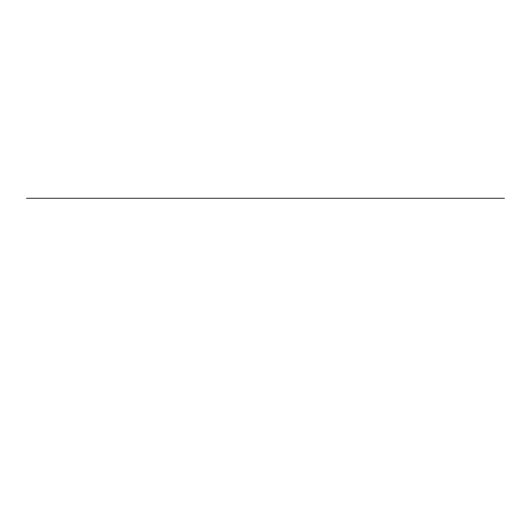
<?xml version="1.0" encoding="UTF-8"?>
<svg xmlns="http://www.w3.org/2000/svg" width="531" height="531" viewBox="0 0 531 531"><rect width="100%" height="100%" fill="white"/><g stroke="black" fill="none" stroke-linecap="round" stroke-linejoin="round"><path stroke-width="0.8" d="M26.55 198.216L504.45 198.216"/></g></svg>
